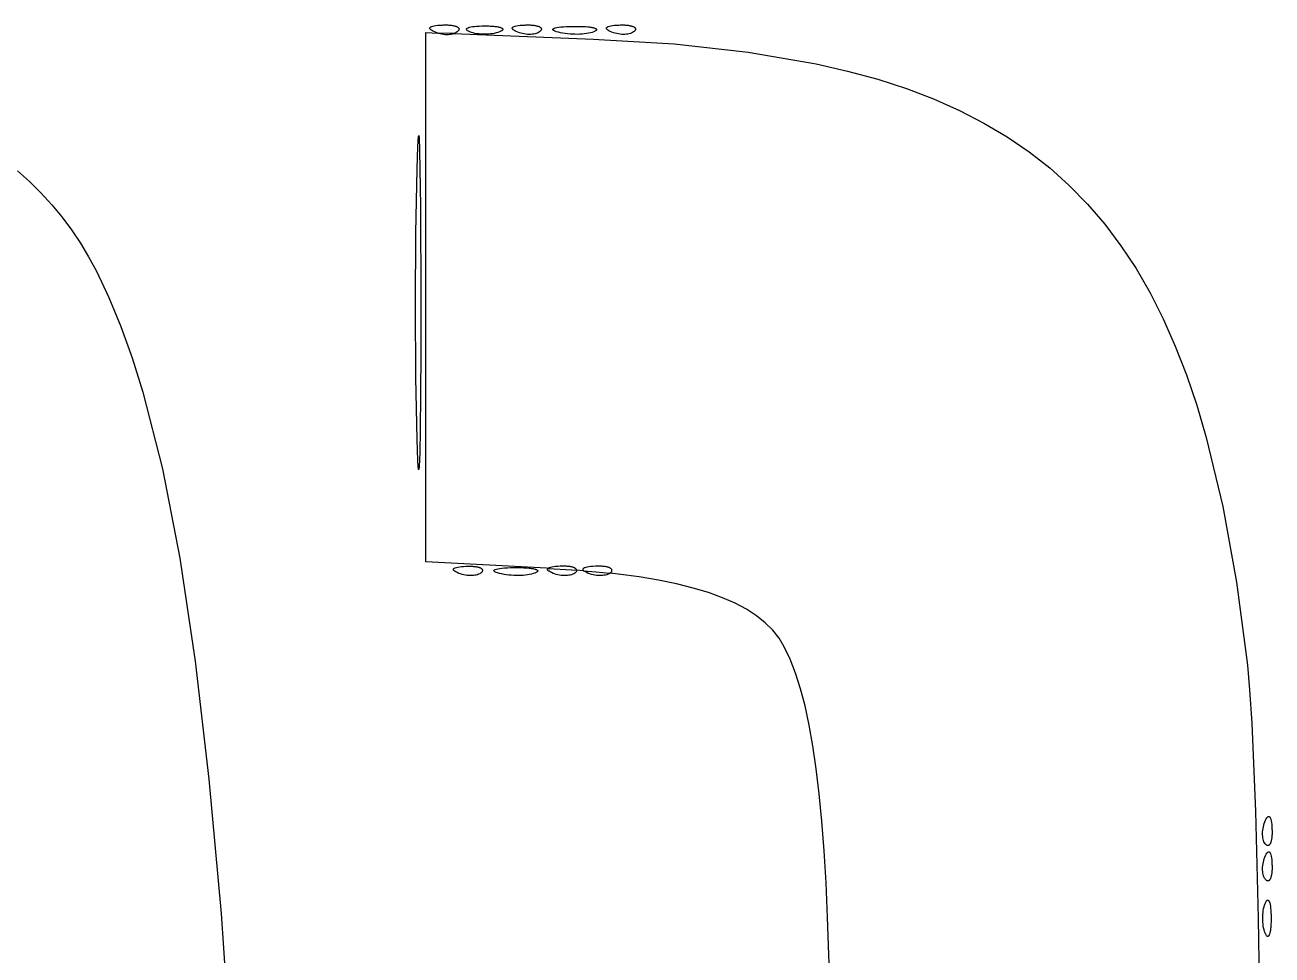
# Model space of a CAD drawing. Extents: x 70.3 to 133.4, y -81.7 to -32.
# Drawn here: x 73.87 to 74.712, y -67.159 to -66.531 of the extents above; entities that cross this region are included whole.
import ezdxf

# ---------------------------------------------------------------- set-up
doc = ezdxf.new("R2010")
doc.units = 0
doc.layers.add('BLACK', color=7, linetype='CONTINUOUS')

msp = doc.modelspace()

# ---------------------------------------------------------------- linework, layer by layer
at = {"layer": 'BLACK', "linetype": 'CONTINUOUS'}
for p, q in [((74.14359, -66.533401), (74.143632, -66.533229)), ((74.143594, -66.533578), (74.14359, -66.533401)), ((74.143644, -66.533762), (74.143594, -66.533578)), ((74.143632, -66.533229), (74.143719, -66.533063)), ((74.143741, -66.53395), (74.143644, -66.533762)), ((74.143719, -66.533063), (74.143853, -66.532903)), ((74.143885, -66.534145), (74.143741, -66.53395)), ((74.143853, -66.532903), (74.144032, -66.53275)), ((74.144075, -66.534344), (74.143885, -66.534145)), ((74.144032, -66.53275), (74.144257, -66.532603)), ((74.144312, -66.534549), (74.144075, -66.534344)), ((74.144257, -66.532603), (74.144527, -66.532463)), ((74.144596, -66.534758), (74.144312, -66.534549)), ((74.144527, -66.532463), (74.144842, -66.53233)), ((74.144842, -66.53233), (74.145608, -66.532084)), ((74.145608, -66.532084), (74.146552, -66.531867)), ((74.146552, -66.531867), (74.147674, -66.53168)), ((74.147674, -66.53168), (74.148972, -66.531524)), ((74.148972, -66.531524), (74.150446, -66.531402)), ((74.150446, -66.531402), (74.152093, -66.531313)), ((74.152093, -66.531313), (74.152866, -66.531288)), ((74.152866, -66.531288), (74.153618, -66.531274)), ((74.153618, -66.531274), (74.154346, -66.531274)), ((74.154346, -66.531274), (74.155051, -66.531285)), ((74.155051, -66.531285), (74.155732, -66.531309)), ((74.155732, -66.531309), (74.156387, -66.531344)), ((74.156387, -66.531344), (74.157017, -66.531391)), ((74.157017, -66.531391), (74.157621, -66.531449)), ((74.157621, -66.531449), (74.158198, -66.531517)), ((74.158198, -66.531517), (74.158748, -66.531596)), ((74.158748, -66.531596), (74.159269, -66.531686)), ((74.159269, -66.531686), (74.159762, -66.531786)), ((74.159762, -66.531786), (74.160224, -66.531895)), ((74.160224, -66.531895), (74.160657, -66.532014)), ((74.160657, -66.532014), (74.161058, -66.532142)), ((74.161058, -66.532142), (74.161429, -66.53228)), ((74.161429, -66.53228), (74.161766, -66.532426)), ((74.161766, -66.532426), (74.162071, -66.53258)), ((74.162071, -66.53258), (74.162343, -66.532743)), ((74.162343, -66.532743), (74.16258, -66.532913)), ((74.16258, -66.532913), (74.162782, -66.533092)), ((74.162782, -66.533092), (74.162948, -66.533277)), ((74.162948, -66.533277), (74.163079, -66.53347)), ((74.163163, -66.534532), (74.163062, -66.534762)), ((74.163079, -66.53347), (74.163172, -66.53367)), ((74.163224, -66.534307), (74.163163, -66.534532)), ((74.163172, -66.53367), (74.163205, -66.533772)), ((74.163205, -66.533772), (74.163228, -66.533876)), ((74.16324, -66.534197), (74.163224, -66.534307)), ((74.163228, -66.533876), (74.163242, -66.533982)), ((74.163246, -66.534089), (74.16324, -66.534197)), ((74.163242, -66.533982), (74.163246, -66.534089)), ((74.168287, -66.534212), (74.168299, -66.534039)), ((74.168327, -66.534389), (74.168287, -66.534212)), ((74.168299, -66.534039), (74.168362, -66.533871)), ((74.168421, -66.53457), (74.168327, -66.534389)), ((74.168362, -66.533871), (74.168477, -66.533709)), ((74.168568, -66.534756), (74.168421, -66.53457)), ((74.168477, -66.533709), (74.168643, -66.533552)), ((74.168643, -66.533552), (74.168858, -66.5334)), ((74.168858, -66.5334), (74.169436, -66.533116)), ((74.169436, -66.533116), (74.170205, -66.532857)), ((74.170205, -66.532857), (74.171161, -66.532626)), ((74.171161, -66.532626), (74.172299, -66.532425)), ((74.172299, -66.532425), (74.173614, -66.532256)), ((74.173614, -66.532256), (74.1751, -66.53212)), ((74.1751, -66.53212), (74.176752, -66.532021)), ((74.176752, -66.532021), (74.178566, -66.53196)), ((74.178566, -66.53196), (74.180536, -66.53194)), ((74.180536, -66.53194), (74.182506, -66.53196)), ((74.182506, -66.53196), (74.183432, -66.531986)), ((74.183432, -66.531986), (74.184319, -66.532021)), ((74.184319, -66.532021), (74.185166, -66.532066)), ((74.185166, -66.532066), (74.185972, -66.53212)), ((74.185972, -66.53212), (74.186736, -66.532184)), ((74.186736, -66.532184), (74.187458, -66.532256)), ((74.187458, -66.532256), (74.188137, -66.532336)), ((74.188137, -66.532336), (74.188772, -66.532425)), ((74.188772, -66.532425), (74.189363, -66.532521)), ((74.189363, -66.532521), (74.18991, -66.532626)), ((74.18991, -66.532626), (74.190411, -66.532738)), ((74.190411, -66.532738), (74.190866, -66.532857)), ((74.190866, -66.532857), (74.191275, -66.532983)), ((74.191275, -66.532983), (74.191636, -66.533116)), ((74.191636, -66.533116), (74.191949, -66.533255)), ((74.191949, -66.533255), (74.192213, -66.5334)), ((74.192213, -66.5334), (74.192429, -66.533552)), ((74.192429, -66.533552), (74.192594, -66.533709)), ((74.192651, -66.53457), (74.192503, -66.534756)), ((74.192594, -66.533709), (74.192658, -66.533789)), ((74.192704, -66.534479), (74.192651, -66.53457)), ((74.192658, -66.533789), (74.192709, -66.533871)), ((74.192744, -66.534389), (74.192704, -66.534479)), ((74.192709, -66.533871), (74.192747, -66.533955)), ((74.192771, -66.5343), (74.192744, -66.534389)), ((74.192747, -66.533955), (74.192773, -66.534039)), ((74.192785, -66.534212), (74.192771, -66.5343)), ((74.192773, -66.534039), (74.192785, -66.534125)), ((74.192785, -66.534125), (74.192785, -66.534212)), ((74.199152, -66.533401), (74.199194, -66.533229)), ((74.199156, -66.533578), (74.199152, -66.533401)), ((74.199207, -66.533762), (74.199156, -66.533578)), ((74.199194, -66.533229), (74.199282, -66.533063)), ((74.199304, -66.53395), (74.199207, -66.533762)), ((74.199282, -66.533063), (74.199416, -66.532903)), ((74.199447, -66.534145), (74.199304, -66.53395)), ((74.199416, -66.532903), (74.199595, -66.53275)), ((74.199638, -66.534344), (74.199447, -66.534145)), ((74.199595, -66.53275), (74.19982, -66.532603)), ((74.199875, -66.534549), (74.199638, -66.534344)), ((74.19982, -66.532603), (74.20009, -66.532463)), ((74.200159, -66.534758), (74.199875, -66.534549)), ((74.20009, -66.532463), (74.200405, -66.53233)), ((74.200405, -66.53233), (74.20117, -66.532084)), ((74.20117, -66.532084), (74.202115, -66.531867)), ((74.202115, -66.531867), (74.203237, -66.53168)), ((74.203237, -66.53168), (74.204535, -66.531524)), ((74.204535, -66.531524), (74.206008, -66.531402)), ((74.206008, -66.531402), (74.207655, -66.531313)), ((74.207655, -66.531313), (74.208429, -66.531288)), ((74.208429, -66.531288), (74.20918, -66.531274)), ((74.20918, -66.531274), (74.209909, -66.531274)), ((74.209909, -66.531274), (74.210614, -66.531285)), ((74.210614, -66.531285), (74.211294, -66.531309)), ((74.211294, -66.531309), (74.21195, -66.531344)), ((74.21195, -66.531344), (74.21258, -66.531391)), ((74.21258, -66.531391), (74.213184, -66.531449)), ((74.213184, -66.531449), (74.213761, -66.531517)), ((74.213761, -66.531517), (74.214311, -66.531596)), ((74.214311, -66.531596), (74.214832, -66.531686)), ((74.214832, -66.531686), (74.215324, -66.531786)), ((74.215324, -66.531786), (74.215787, -66.531895)), ((74.215787, -66.531895), (74.21622, -66.532014)), ((74.21622, -66.532014), (74.216621, -66.532142)), ((74.216621, -66.532142), (74.216991, -66.53228)), ((74.216991, -66.53228), (74.217329, -66.532426)), ((74.217329, -66.532426), (74.217634, -66.53258)), ((74.217634, -66.53258), (74.217905, -66.532743)), ((74.217905, -66.532743), (74.218142, -66.532913)), ((74.218142, -66.532913), (74.218345, -66.533092)), ((74.218345, -66.533092), (74.218511, -66.533277)), ((74.218511, -66.533277), (74.218641, -66.53347)), ((74.218726, -66.534532), (74.218625, -66.534762)), ((74.218641, -66.53347), (74.218735, -66.53367)), ((74.218787, -66.534307), (74.218726, -66.534532)), ((74.218735, -66.53367), (74.218768, -66.533772)), ((74.218768, -66.533772), (74.218791, -66.533876)), ((74.218803, -66.534197), (74.218787, -66.534307)), ((74.218791, -66.533876), (74.218804, -66.533982)), ((74.218808, -66.534089), (74.218803, -66.534197)), ((74.218804, -66.533982), (74.218808, -66.534089)), ((74.226489, -66.534251), (74.22654, -66.534094)), ((74.226502, -66.534411), (74.226489, -66.534251)), ((74.22658, -66.534575), (74.226502, -66.534411)), ((74.22654, -66.534094), (74.226655, -66.533943)), ((74.226723, -66.534743), (74.22658, -66.534575)), ((74.226655, -66.533943), (74.226833, -66.533795)), ((74.226833, -66.533795), (74.227374, -66.533516)), ((74.227374, -66.533516), (74.228159, -66.533259)), ((74.228159, -66.533259), (74.229184, -66.533025)), ((74.229184, -66.533025), (74.230442, -66.532817)), ((74.230442, -66.532817), (74.231929, -66.532637)), ((74.231929, -66.532637), (74.23364, -66.532486)), ((74.23364, -66.532486), (74.23557, -66.532367)), ((74.23557, -66.532367), (74.237714, -66.532283)), ((74.237714, -66.532283), (74.240067, -66.532234)), ((74.240067, -66.532233), (74.242442, -66.532224)), ((74.240067, -66.532234), (74.240067, -66.532233)), ((74.242442, -66.532224), (74.244651, -66.532255)), ((74.244651, -66.532255), (74.246687, -66.532324)), ((74.246687, -66.532324), (74.248542, -66.532431)), ((74.248542, -66.532431), (74.25021, -66.532572)), ((74.25021, -66.532572), (74.250971, -66.532655)), ((74.250971, -66.532655), (74.251682, -66.532747)), ((74.251682, -66.532747), (74.252343, -66.532846)), ((74.252343, -66.532846), (74.252953, -66.532952)), ((74.252953, -66.532952), (74.25351, -66.533066)), ((74.25351, -66.533066), (74.254014, -66.533187)), ((74.254014, -66.533187), (74.254464, -66.533315)), ((74.254464, -66.533315), (74.254859, -66.533449)), ((74.254859, -66.533449), (74.255198, -66.53359)), ((74.255198, -66.53359), (74.255481, -66.533736)), ((74.255481, -66.533736), (74.255705, -66.533889)), ((74.255705, -66.533889), (74.255871, -66.534048)), ((74.255871, -66.534048), (74.255932, -66.534129)), ((74.255977, -66.534643), (74.255931, -66.534733)), ((74.255932, -66.534129), (74.255977, -66.534212)), ((74.255977, -66.534212), (74.256008, -66.534295)), ((74.256008, -66.534555), (74.255977, -66.534643)), ((74.256008, -66.534295), (74.256023, -66.534381)), ((74.256024, -66.534467), (74.256008, -66.534555)), ((74.256023, -66.534381), (74.256024, -66.534467)), ((74.262652, -66.533401), (74.262694, -66.533229)), ((74.262657, -66.533578), (74.262652, -66.533401)), ((74.262707, -66.533762), (74.262657, -66.533578)), ((74.262694, -66.533229), (74.262782, -66.533063)), ((74.262804, -66.53395), (74.262707, -66.533762)), ((74.262782, -66.533063), (74.262916, -66.532903)), ((74.262948, -66.534145), (74.262804, -66.53395)), ((74.262916, -66.532903), (74.263095, -66.53275)), ((74.263138, -66.534344), (74.262948, -66.534145)), ((74.263095, -66.53275), (74.26332, -66.532603)), ((74.263375, -66.534549), (74.263138, -66.534344)), ((74.26332, -66.532603), (74.26359, -66.532463)), ((74.263659, -66.534758), (74.263375, -66.534549)), ((74.26359, -66.532463), (74.263905, -66.53233)), ((74.263905, -66.53233), (74.264671, -66.532084)), ((74.264671, -66.532084), (74.265615, -66.531867)), ((74.265615, -66.531867), (74.266737, -66.53168)), ((74.266737, -66.53168), (74.268035, -66.531524)), ((74.268035, -66.531524), (74.269508, -66.531402)), ((74.269508, -66.531402), (74.271156, -66.531313)), ((74.271156, -66.531313), (74.271929, -66.531288)), ((74.271929, -66.531288), (74.272681, -66.531274)), ((74.272681, -66.531274), (74.273409, -66.531274)), ((74.273409, -66.531274), (74.274114, -66.531285)), ((74.274114, -66.531285), (74.274795, -66.531309)), ((74.274795, -66.531309), (74.27545, -66.531344)), ((74.27545, -66.531344), (74.27608, -66.531391)), ((74.27608, -66.531391), (74.276684, -66.531449)), ((74.276684, -66.531449), (74.277261, -66.531517)), ((74.277261, -66.531517), (74.277811, -66.531596)), ((74.277811, -66.531596), (74.278332, -66.531686)), ((74.278332, -66.531686), (74.278824, -66.531786)), ((74.278824, -66.531786), (74.279287, -66.531895)), ((74.279287, -66.531895), (74.27972, -66.532014)), ((74.27972, -66.532014), (74.280121, -66.532142)), ((74.280121, -66.532142), (74.280491, -66.53228)), ((74.280491, -66.53228), (74.280829, -66.532426)), ((74.280829, -66.532426), (74.281134, -66.53258)), ((74.281134, -66.53258), (74.281405, -66.532743)), ((74.281405, -66.532743), (74.281642, -66.532913)), ((74.281642, -66.532913), (74.281845, -66.533092)), ((74.281845, -66.533092), (74.282011, -66.533277)), ((74.282011, -66.533277), (74.282142, -66.53347)), ((74.282226, -66.534532), (74.282125, -66.534762)), ((74.282142, -66.53347), (74.282235, -66.53367)), ((74.282287, -66.534307), (74.282226, -66.534532)), ((74.282235, -66.53367), (74.282268, -66.533772)), ((74.282268, -66.533772), (74.282291, -66.533876)), ((74.282303, -66.534197), (74.282287, -66.534307)), ((74.282291, -66.533876), (74.282304, -66.533982)), ((74.282308, -66.534089), (74.282303, -66.534197)), ((74.282304, -66.533982), (74.282308, -66.534089)), ((74.140848, -66.893531), (74.140848, -66.536435)), ((74.140848, -66.536435), (74.149197, -66.536759)), ((74.145306, -66.535191), (74.144596, -66.534758)), ((74.146206, -66.535642), (74.145306, -66.535191)), ((74.147297, -66.536109), (74.146206, -66.535642)), ((74.148383, -66.536509), (74.147297, -66.536109)), ((74.149197, -66.536759), (74.148383, -66.536509)), ((74.149197, -66.536759), (74.149488, -66.536849)), ((74.15934, -66.537153), (74.149197, -66.536759)), ((74.149488, -66.536849), (74.150603, -66.537129)), ((74.150603, -66.537129), (74.151721, -66.537349)), ((74.151721, -66.537349), (74.152834, -66.537511)), ((74.152834, -66.537511), (74.153933, -66.537614)), ((74.153933, -66.537614), (74.155013, -66.537658)), ((74.155013, -66.537658), (74.156064, -66.537645)), ((74.156064, -66.537645), (74.157078, -66.537573)), ((74.157078, -66.537573), (74.158049, -66.537444)), ((74.158049, -66.537444), (74.158968, -66.537258)), ((74.158968, -66.537258), (74.15934, -66.537153)), ((74.159827, -66.537015), (74.15934, -66.537153)), ((74.15934, -66.537153), (74.253957, -66.540827)), ((74.160618, -66.536716), (74.159827, -66.537015)), ((74.161335, -66.536361), (74.160618, -66.536716)), ((74.161968, -66.535949), (74.161335, -66.536361)), ((74.162251, -66.535723), (74.161968, -66.535949)), ((74.162511, -66.535482), (74.162251, -66.535723)), ((74.162737, -66.535237), (74.162511, -66.535482)), ((74.16292, -66.534997), (74.162737, -66.535237)), ((74.163062, -66.534762), (74.16292, -66.534997)), ((74.168769, -66.534946), (74.168568, -66.534756)), ((74.169026, -66.535139), (74.168769, -66.534946)), ((74.169706, -66.535535), (74.169026, -66.535139)), ((74.170614, -66.535943), (74.169706, -66.535535)), ((74.171676, -66.53633), (74.170614, -66.535943)), ((74.172809, -66.536666), (74.171676, -66.53633)), ((74.174004, -66.53695), (74.172809, -66.536666)), ((74.175249, -66.537182), (74.174004, -66.53695)), ((74.176535, -66.537362), (74.175249, -66.537182)), ((74.177852, -66.537491), (74.176535, -66.537362)), ((74.179189, -66.537569), (74.177852, -66.537491)), ((74.180536, -66.537595), (74.179189, -66.537569)), ((74.181883, -66.537569), (74.180536, -66.537595)), ((74.18322, -66.537491), (74.181883, -66.537569)), ((74.184536, -66.537362), (74.18322, -66.537491)), ((74.185822, -66.537182), (74.184536, -66.537362)), ((74.187067, -66.53695), (74.185822, -66.537182)), ((74.188262, -66.536666), (74.187067, -66.53695)), ((74.189395, -66.53633), (74.188262, -66.536666)), ((74.190457, -66.535943), (74.189395, -66.53633)), ((74.19094, -66.535738), (74.190457, -66.535943)), ((74.191365, -66.535535), (74.19094, -66.535738)), ((74.191733, -66.535336), (74.191365, -66.535535)), ((74.192046, -66.535139), (74.191733, -66.535336)), ((74.192302, -66.534946), (74.192046, -66.535139)), ((74.192503, -66.534756), (74.192302, -66.534946)), ((74.200869, -66.535191), (74.200159, -66.534758)), ((74.201769, -66.535642), (74.200869, -66.535191)), ((74.20286, -66.536109), (74.201769, -66.535642)), ((74.203946, -66.536509), (74.20286, -66.536109)), ((74.20505, -66.536849), (74.203946, -66.536509)), ((74.206166, -66.537129), (74.20505, -66.536849)), ((74.207283, -66.537349), (74.206166, -66.537129)), ((74.208396, -66.537511), (74.207283, -66.537349)), ((74.209496, -66.537614), (74.208396, -66.537511)), ((74.210575, -66.537658), (74.209496, -66.537614)), ((74.211626, -66.537645), (74.210575, -66.537658)), ((74.212641, -66.537573), (74.211626, -66.537645)), ((74.213611, -66.537444), (74.212641, -66.537573)), ((74.21453, -66.537258), (74.213611, -66.537444)), ((74.215389, -66.537015), (74.21453, -66.537258)), ((74.216181, -66.536716), (74.215389, -66.537015)), ((74.216897, -66.536361), (74.216181, -66.536716)), ((74.217531, -66.535949), (74.216897, -66.536361)), ((74.217814, -66.535723), (74.217531, -66.535949)), ((74.218073, -66.535482), (74.217814, -66.535723)), ((74.218299, -66.535237), (74.218073, -66.535482)), ((74.218483, -66.534997), (74.218299, -66.535237)), ((74.218625, -66.534762), (74.218483, -66.534997)), ((74.226932, -66.534914), (74.226723, -66.534743)), ((74.227208, -66.535089), (74.226932, -66.534914)), ((74.227961, -66.535446), (74.227208, -66.535089)), ((74.228989, -66.535813), (74.227961, -66.535446)), ((74.230296, -66.536187), (74.228989, -66.535813)), ((74.231777, -66.536539), (74.230296, -66.536187)), ((74.233316, -66.536841), (74.231777, -66.536539)), ((74.234901, -66.537093), (74.233316, -66.536841)), ((74.236519, -66.537296), (74.234901, -66.537093)), ((74.238159, -66.537448), (74.236519, -66.537296)), ((74.239807, -66.537551), (74.238159, -66.537448)), ((74.241453, -66.537605), (74.239807, -66.537551)), ((74.243083, -66.53761), (74.241453, -66.537605)), ((74.244686, -66.537565), (74.243083, -66.53761)), ((74.246249, -66.537472), (74.244686, -66.537565)), ((74.24776, -66.53733), (74.246249, -66.537472)), ((74.249207, -66.537139), (74.24776, -66.53733)), ((74.250577, -66.5369), (74.249207, -66.537139)), ((74.251859, -66.536612), (74.250577, -66.5369)), ((74.25304, -66.536276), (74.251859, -66.536612)), ((74.254109, -66.535892), (74.25304, -66.536276)), ((74.253957, -66.540827), (74.257534, -66.54104)), ((74.254578, -66.53569), (74.254109, -66.535892)), ((74.25498, -66.535491), (74.254578, -66.53569)), ((74.255316, -66.535296), (74.25498, -66.535491)), ((74.255585, -66.535104), (74.255316, -66.535296)), ((74.25579, -66.534917), (74.255585, -66.535104)), ((74.255931, -66.534733), (74.25579, -66.534917)), ((74.257534, -66.54104), (74.308437, -66.544083)), ((74.264369, -66.535191), (74.263659, -66.534758)), ((74.265269, -66.535642), (74.264369, -66.535191)), ((74.26636, -66.536109), (74.265269, -66.535642)), ((74.267446, -66.536509), (74.26636, -66.536109)), ((74.268551, -66.536849), (74.267446, -66.536509)), ((74.269666, -66.537129), (74.268551, -66.536849)), ((74.270784, -66.537349), (74.269666, -66.537129)), ((74.271896, -66.537511), (74.270784, -66.537349)), ((74.272996, -66.537614), (74.271896, -66.537511)), ((74.274076, -66.537658), (74.272996, -66.537614)), ((74.275126, -66.537645), (74.274076, -66.537658)), ((74.276141, -66.537573), (74.275126, -66.537645)), ((74.277112, -66.537444), (74.276141, -66.537573)), ((74.27803, -66.537258), (74.277112, -66.537444)), ((74.278889, -66.537015), (74.27803, -66.537258)), ((74.279681, -66.536716), (74.278889, -66.537015)), ((74.280398, -66.536361), (74.279681, -66.536716)), ((74.281031, -66.535949), (74.280398, -66.536361)), ((74.281314, -66.535723), (74.281031, -66.535949)), ((74.281573, -66.535482), (74.281314, -66.535723)), ((74.281799, -66.535237), (74.281573, -66.535482)), ((74.281983, -66.534997), (74.281799, -66.535237)), ((74.282125, -66.534762), (74.281983, -66.534997)), ((74.308437, -66.544083), (74.35843, -66.549564)), ((74.35843, -66.549564), (74.404129, -66.557455)), ((74.404129, -66.557455), (74.425429, -66.562362)), ((74.425429, -66.562362), (74.445728, -66.56794)), ((74.445728, -66.56794), (74.465049, -66.574214)), ((74.465049, -66.574214), (74.483418, -66.581204)), ((74.483418, -66.581204), (74.500857, -66.588936)), ((74.500857, -66.588936), (74.517392, -66.597432)), ((74.517392, -66.597432), (74.533046, -66.606714)), ((74.135421, -66.613269), (74.135893, -66.606386)), ((74.135893, -66.606386), (74.136114, -66.605912)), ((74.136114, -66.605912), (74.136322, -66.607355)), ((74.136322, -66.607355), (74.136696, -66.615811)), ((74.533046, -66.606714), (74.547844, -66.616807)), ((74.134915, -66.628368), (74.135421, -66.613269)), ((74.136696, -66.615811), (74.13724, -66.653726)), ((74.547844, -66.616807), (74.561809, -66.627733)), ((73.865366, -66.629591), (73.873506, -66.636913)), ((74.134139, -66.671766), (74.134917, -66.628368)), ((74.134917, -66.628368), (74.134915, -66.628368)), ((74.561809, -66.627733), (74.574966, -66.639514)), ((73.873506, -66.636913), (73.88121, -66.644558)), ((74.574966, -66.639514), (74.587338, -66.652175)), ((73.88121, -66.644558), (73.888484, -66.652528)), ((74.587338, -66.652175), (74.59895, -66.665739)), ((73.888484, -66.652528), (73.895332, -66.660824)), ((73.895332, -66.660824), (73.90176, -66.669449)), ((74.13724, -66.653726), (74.137443, -66.717218)), ((74.59895, -66.665739), (74.609826, -66.680227)), ((73.90176, -66.669449), (73.907772, -66.678405)), ((74.133881, -66.720653), (74.134139, -66.671766)), ((73.907772, -66.678405), (73.913373, -66.687694)), ((74.609826, -66.680227), (74.619989, -66.695664)), ((73.913373, -66.687694), (73.918569, -66.697317)), ((73.918569, -66.697317), (73.927087, -66.715233)), ((74.619989, -66.695664), (74.629465, -66.712073)), ((73.927087, -66.715233), (73.935147, -66.73474)), ((74.137443, -66.717218), (74.137393, -66.752077)), ((74.629465, -66.712073), (74.638277, -66.729476)), ((74.134143, -66.769038), (74.133881, -66.720653)), ((73.935147, -66.73474), (73.942769, -66.75594)), ((74.638277, -66.729476), (74.646449, -66.747897)), ((74.137393, -66.752077), (74.137247, -66.781092)), ((74.646449, -66.747897), (74.654005, -66.767358)), ((73.942769, -66.75594), (73.949968, -66.77894)), ((74.134925, -66.810931), (74.134143, -66.769038)), ((74.654005, -66.767358), (74.66097, -66.787883)), ((73.949968, -66.77894), (73.963175, -66.830752)), ((74.137247, -66.781092), (74.137015, -66.803879)), ((74.66097, -66.787883), (74.667367, -66.809495)), ((74.137015, -66.803879), (74.136707, -66.820053)), ((74.135433, -66.825052), (74.134925, -66.810931)), ((74.667367, -66.809495), (74.678555, -66.856071)), ((74.136707, -66.820053), (74.136334, -66.829229)), ((74.135674, -66.829033), (74.135433, -66.825052)), ((74.135906, -66.831024), (74.135674, -66.829033)), ((73.963175, -66.830752), (73.974908, -66.891008)), ((74.136017, -66.831288), (74.135906, -66.831024)), ((74.136126, -66.831073), (74.136017, -66.831288)), ((74.136334, -66.829229), (74.136126, -66.831073)), ((74.678555, -66.856071), (74.687761, -66.907271)), ((73.974908, -66.891008), (73.98531, -66.960544)), ((74.222207, -66.897789), (74.140848, -66.893531)), ((74.166321, -66.896527), (74.167968, -66.896438)), ((74.167968, -66.896439), (74.168741, -66.896413)), ((74.167968, -66.896438), (74.167968, -66.896439)), ((74.168741, -66.896413), (74.169493, -66.8964)), ((74.169493, -66.8964), (74.170221, -66.896399)), ((74.170221, -66.896399), (74.170926, -66.896411)), ((74.170926, -66.896411), (74.171607, -66.896434)), ((74.171607, -66.896434), (74.172262, -66.896469)), ((74.231468, -66.896438), (74.229821, -66.896526)), ((74.232241, -66.896412), (74.231468, -66.896438)), ((74.232993, -66.896399), (74.232241, -66.896412)), ((74.233721, -66.896398), (74.232993, -66.896399)), ((74.234426, -66.89641), (74.233721, -66.896398)), ((74.235107, -66.896433), (74.234426, -66.89641)), ((74.235762, -66.896469), (74.235107, -66.896433)), ((74.25528, -66.896438), (74.253633, -66.896527)), ((74.256054, -66.896413), (74.25528, -66.896439)), ((74.25528, -66.896439), (74.25528, -66.896438)), ((74.256805, -66.8964), (74.256054, -66.896413)), ((74.257534, -66.896399), (74.256805, -66.8964)), ((74.258239, -66.896411), (74.257534, -66.896399)), ((74.258919, -66.896434), (74.258239, -66.896411)), ((74.259575, -66.896469), (74.258919, -66.896434)), ((74.159465, -66.898525), (74.159507, -66.898354)), ((74.159469, -66.898703), (74.159465, -66.898525)), ((74.159519, -66.898886), (74.159469, -66.898703)), ((74.159507, -66.898354), (74.159594, -66.898188)), ((74.159616, -66.899075), (74.159519, -66.898886)), ((74.159594, -66.898188), (74.159728, -66.898028)), ((74.15976, -66.899269), (74.159616, -66.899075)), ((74.159728, -66.898028), (74.159907, -66.897875)), ((74.15995, -66.899469), (74.15976, -66.899269)), ((74.159907, -66.897875), (74.160132, -66.897728)), ((74.160187, -66.899673), (74.15995, -66.899469)), ((74.160132, -66.897728), (74.160402, -66.897588)), ((74.160471, -66.899883), (74.160187, -66.899673)), ((74.160402, -66.897588), (74.160717, -66.897455)), ((74.161181, -66.900316), (74.160471, -66.899883)), ((74.160717, -66.897455), (74.161483, -66.897209)), ((74.162081, -66.900766), (74.161181, -66.900316)), ((74.161483, -66.897209), (74.162427, -66.896992)), ((74.163172, -66.901234), (74.162081, -66.900766)), ((74.162427, -66.896992), (74.163549, -66.896805)), ((74.164259, -66.901634), (74.163172, -66.901234)), ((74.163549, -66.896805), (74.164847, -66.89665)), ((74.165363, -66.901973), (74.164259, -66.901634)), ((74.164847, -66.89665), (74.166321, -66.896527)), ((74.166478, -66.902253), (74.165363, -66.901973)), ((74.167596, -66.902474), (74.166478, -66.902253)), ((74.168709, -66.902636), (74.167596, -66.902474)), ((74.169808, -66.902739), (74.168709, -66.902636)), ((74.170888, -66.902783), (74.169808, -66.902739)), ((74.171939, -66.90277), (74.170888, -66.902783)), ((74.172953, -66.902698), (74.171939, -66.90277)), ((74.172262, -66.896469), (74.172893, -66.896516)), ((74.172893, -66.896516), (74.173496, -66.896574)), ((74.173924, -66.902569), (74.172953, -66.902698)), ((74.173496, -66.896574), (74.174074, -66.896642)), ((74.174843, -66.902383), (74.173924, -66.902569)), ((74.174074, -66.896642), (74.174623, -66.896721)), ((74.174623, -66.896721), (74.175144, -66.896811)), ((74.175702, -66.902141), (74.174843, -66.902383)), ((74.175144, -66.896811), (74.175637, -66.896911)), ((74.175637, -66.896911), (74.176099, -66.89702)), ((74.176493, -66.901841), (74.175702, -66.902141)), ((74.176099, -66.89702), (74.176532, -66.897139)), ((74.17721, -66.901486), (74.176493, -66.901841)), ((74.176532, -66.897139), (74.176934, -66.897267)), ((74.176934, -66.897267), (74.177304, -66.897405)), ((74.177843, -66.901074), (74.17721, -66.901486)), ((74.177304, -66.897405), (74.177641, -66.897551)), ((74.177641, -66.897551), (74.177946, -66.897705)), ((74.178126, -66.900848), (74.177843, -66.901074)), ((74.177946, -66.897705), (74.178218, -66.897868)), ((74.178386, -66.900607), (74.178126, -66.900848)), ((74.178218, -66.897868), (74.178455, -66.898038)), ((74.178612, -66.900362), (74.178386, -66.900607)), ((74.178455, -66.898038), (74.178657, -66.898217)), ((74.178795, -66.900122), (74.178612, -66.900362)), ((74.178657, -66.898217), (74.178823, -66.898402)), ((74.178937, -66.899887), (74.178795, -66.900122)), ((74.178823, -66.898402), (74.178954, -66.898595)), ((74.179039, -66.899657), (74.178937, -66.899887)), ((74.178954, -66.898595), (74.179047, -66.898795)), ((74.179099, -66.899432), (74.179039, -66.899657)), ((74.179047, -66.898795), (74.17908, -66.898897)), ((74.17908, -66.898897), (74.179103, -66.899001)), ((74.179115, -66.899322), (74.179099, -66.899432)), ((74.179103, -66.899001), (74.179117, -66.899107)), ((74.179121, -66.899214), (74.179115, -66.899322)), ((74.179117, -66.899107), (74.179121, -66.899214)), ((74.186802, -66.899376), (74.186853, -66.899219)), ((74.186815, -66.899536), (74.186802, -66.899376)), ((74.186892, -66.8997), (74.186815, -66.899536)), ((74.186853, -66.899219), (74.186968, -66.899068)), ((74.187035, -66.899868), (74.186892, -66.8997)), ((74.186968, -66.899068), (74.187145, -66.89892)), ((74.187245, -66.900039), (74.187035, -66.899868)), ((74.187145, -66.89892), (74.187687, -66.898641)), ((74.18752, -66.900214), (74.187245, -66.900039)), ((74.188274, -66.900571), (74.18752, -66.900214)), ((74.187687, -66.898641), (74.188472, -66.898384)), ((74.189302, -66.900938), (74.188274, -66.900571)), ((74.188472, -66.898384), (74.189496, -66.89815)), ((74.190609, -66.901312), (74.189302, -66.900938)), ((74.189496, -66.89815), (74.190754, -66.897942)), ((74.19209, -66.901664), (74.190609, -66.901312)), ((74.190754, -66.897942), (74.192241, -66.897762)), ((74.193629, -66.901966), (74.19209, -66.901664)), ((74.192241, -66.897762), (74.193953, -66.897611)), ((74.195213, -66.902218), (74.193629, -66.901966)), ((74.193953, -66.897611), (74.195883, -66.897492)), ((74.196832, -66.902421), (74.195213, -66.902218)), ((74.195883, -66.897492), (74.198027, -66.897408)), ((74.198471, -66.902573), (74.196832, -66.902421)), ((74.198027, -66.897408), (74.200379, -66.897359)), ((74.20012, -66.902676), (74.198471, -66.902573)), ((74.201765, -66.90273), (74.20012, -66.902676)), ((74.200379, -66.897358), (74.202755, -66.897349)), ((74.200379, -66.897359), (74.200379, -66.897358)), ((74.203396, -66.902735), (74.201765, -66.90273)), ((74.202755, -66.897349), (74.204964, -66.89738)), ((74.204998, -66.90269), (74.203396, -66.902735)), ((74.204964, -66.89738), (74.206999, -66.897449)), ((74.206561, -66.902597), (74.204998, -66.90269)), ((74.208072, -66.902454), (74.206561, -66.902597)), ((74.206999, -66.897449), (74.208855, -66.897556)), ((74.209519, -66.902264), (74.208072, -66.902454)), ((74.208855, -66.897556), (74.210522, -66.897697)), ((74.21089, -66.902024), (74.209519, -66.902264)), ((74.210522, -66.897697), (74.211283, -66.89778)), ((74.212172, -66.901737), (74.21089, -66.902024)), ((74.211283, -66.89778), (74.211995, -66.897871)), ((74.211995, -66.897871), (74.212656, -66.89797)), ((74.213353, -66.901401), (74.212172, -66.901737)), ((74.212656, -66.89797), (74.213266, -66.898077)), ((74.213266, -66.898077), (74.213823, -66.898191)), ((74.214421, -66.901017), (74.213353, -66.901401)), ((74.213823, -66.898191), (74.214327, -66.898312)), ((74.214327, -66.898312), (74.214777, -66.898439)), ((74.214891, -66.900815), (74.214421, -66.901017)), ((74.214777, -66.898439), (74.215172, -66.898574)), ((74.215293, -66.900616), (74.214891, -66.900815)), ((74.215172, -66.898574), (74.215511, -66.898714)), ((74.215628, -66.900421), (74.215293, -66.900616)), ((74.215511, -66.898714), (74.215793, -66.898861)), ((74.215898, -66.900229), (74.215628, -66.900421)), ((74.215793, -66.898861), (74.216018, -66.899014)), ((74.216103, -66.900042), (74.215898, -66.900229)), ((74.216018, -66.899014), (74.216184, -66.899173)), ((74.216243, -66.899858), (74.216103, -66.900042)), ((74.216184, -66.899173), (74.216244, -66.899254)), ((74.21629, -66.899768), (74.216243, -66.899858)), ((74.216244, -66.899254), (74.21629, -66.899336)), ((74.21629, -66.899336), (74.216321, -66.89942)), ((74.216321, -66.89968), (74.21629, -66.899768)), ((74.216321, -66.89942), (74.216336, -66.899505)), ((74.216336, -66.899592), (74.216321, -66.89968)), ((74.216336, -66.899505), (74.216336, -66.899592)), ((74.223423, -66.897864), (74.222207, -66.897789)), ((74.222965, -66.898525), (74.223006, -66.898353)), ((74.222969, -66.898703), (74.222965, -66.898525)), ((74.223019, -66.898886), (74.222969, -66.898703)), ((74.223006, -66.898353), (74.223094, -66.898187)), ((74.223116, -66.899075), (74.223019, -66.898886)), ((74.223094, -66.898187), (74.223228, -66.898028)), ((74.22326, -66.899269), (74.223116, -66.899075)), ((74.223228, -66.898028), (74.223407, -66.897875)), ((74.22345, -66.899468), (74.22326, -66.899269)), ((74.223407, -66.897875), (74.223423, -66.897864)), ((74.223632, -66.897728), (74.223423, -66.897864)), ((74.223423, -66.897864), (74.239358, -66.898849)), ((74.223687, -66.899673), (74.22345, -66.899468)), ((74.223902, -66.897588), (74.223632, -66.897728)), ((74.223971, -66.899882), (74.223687, -66.899673)), ((74.224217, -66.897454), (74.223902, -66.897588)), ((74.224681, -66.900315), (74.223971, -66.899882)), ((74.224983, -66.897208), (74.224217, -66.897454)), ((74.225581, -66.900766), (74.224681, -66.900315)), ((74.225927, -66.896991), (74.224983, -66.897208)), ((74.226672, -66.901233), (74.225581, -66.900766)), ((74.227049, -66.896804), (74.225927, -66.896991)), ((74.227758, -66.901633), (74.226672, -66.901233)), ((74.228347, -66.896649), (74.227049, -66.896804)), ((74.228863, -66.901973), (74.227758, -66.901633)), ((74.229821, -66.896526), (74.228347, -66.896649)), ((74.229978, -66.902253), (74.228863, -66.901973)), ((74.231096, -66.902474), (74.229978, -66.902253)), ((74.232209, -66.902635), (74.231096, -66.902474)), ((74.233309, -66.902738), (74.232209, -66.902635)), ((74.234388, -66.902783), (74.233309, -66.902738)), ((74.235439, -66.902769), (74.234388, -66.902783)), ((74.236453, -66.902698), (74.235439, -66.902769)), ((74.236393, -66.896515), (74.235762, -66.896469)), ((74.236997, -66.896573), (74.236393, -66.896515)), ((74.237424, -66.902569), (74.236453, -66.902698)), ((74.237574, -66.896642), (74.236997, -66.896573)), ((74.238343, -66.902383), (74.237424, -66.902569)), ((74.238123, -66.896721), (74.237574, -66.896642)), ((74.238644, -66.89681), (74.238123, -66.896721)), ((74.239202, -66.90214), (74.238343, -66.902383)), ((74.239137, -66.89691), (74.238644, -66.89681)), ((74.239599, -66.897019), (74.239137, -66.89691)), ((74.239993, -66.901841), (74.239202, -66.90214)), ((74.239358, -66.898849), (74.242617, -66.899119)), ((74.240032, -66.897138), (74.239599, -66.897019)), ((74.24071, -66.901485), (74.239993, -66.901841)), ((74.240434, -66.897267), (74.240032, -66.897138)), ((74.240804, -66.897404), (74.240434, -66.897267)), ((74.241343, -66.901074), (74.24071, -66.901485)), ((74.241141, -66.89755), (74.240804, -66.897404)), ((74.241446, -66.897704), (74.241141, -66.89755)), ((74.241626, -66.900847), (74.241343, -66.901074)), ((74.241718, -66.897867), (74.241446, -66.897704)), ((74.241886, -66.900607), (74.241626, -66.900847)), ((74.241955, -66.898038), (74.241718, -66.897867)), ((74.242112, -66.900362), (74.241886, -66.900607)), ((74.242157, -66.898216), (74.241955, -66.898038)), ((74.242295, -66.900122), (74.242112, -66.900362)), ((74.242324, -66.898402), (74.242157, -66.898216)), ((74.242437, -66.899886), (74.242295, -66.900122)), ((74.242454, -66.898595), (74.242324, -66.898402)), ((74.242539, -66.899656), (74.242437, -66.899886)), ((74.242547, -66.898794), (74.242454, -66.898595)), ((74.242599, -66.899432), (74.242539, -66.899656)), ((74.24258, -66.898897), (74.242547, -66.898794)), ((74.242603, -66.899001), (74.24258, -66.898897)), ((74.242615, -66.899322), (74.242599, -66.899432)), ((74.242617, -66.899106), (74.242603, -66.899001)), ((74.242621, -66.899213), (74.242615, -66.899322)), ((74.242617, -66.899119), (74.242617, -66.899106)), ((74.247308, -66.899508), (74.242617, -66.899119)), ((74.242617, -66.899119), (74.242621, -66.899213)), ((74.246819, -66.898354), (74.246777, -66.898525)), ((74.246777, -66.898525), (74.246781, -66.898703)), ((74.246781, -66.898703), (74.246832, -66.898886)), ((74.246907, -66.898188), (74.246819, -66.898354)), ((74.246832, -66.898886), (74.246929, -66.899075)), ((74.247041, -66.898028), (74.246907, -66.898188)), ((74.246929, -66.899075), (74.247072, -66.899269)), ((74.24722, -66.897875), (74.247041, -66.898028)), ((74.247072, -66.899269), (74.247263, -66.899469)), ((74.247445, -66.897728), (74.24722, -66.897875)), ((74.247263, -66.899469), (74.247308, -66.899508)), ((74.2475, -66.899673), (74.247308, -66.899508)), ((74.247308, -66.899508), (74.255484, -66.900185)), ((74.247715, -66.897588), (74.247445, -66.897728)), ((74.247784, -66.899883), (74.2475, -66.899673)), ((74.24803, -66.897455), (74.247715, -66.897588)), ((74.248494, -66.900316), (74.247784, -66.899883)), ((74.248795, -66.897209), (74.24803, -66.897455)), ((74.249394, -66.900766), (74.248494, -66.900316)), ((74.24974, -66.896992), (74.248795, -66.897209)), ((74.250485, -66.901234), (74.249394, -66.900766)), ((74.250862, -66.896805), (74.24974, -66.896992)), ((74.251571, -66.901634), (74.250485, -66.901234)), ((74.25216, -66.89665), (74.250862, -66.896805)), ((74.252676, -66.901973), (74.251571, -66.901634)), ((74.253633, -66.896527), (74.25216, -66.89665)), ((74.253791, -66.902253), (74.252676, -66.901973)), ((74.254908, -66.902474), (74.253791, -66.902253)), ((74.256021, -66.902636), (74.254908, -66.902474)), ((74.255484, -66.900185), (74.264965, -66.901198)), ((74.257121, -66.902739), (74.256021, -66.902636)), ((74.2582, -66.902783), (74.257121, -66.902739)), ((74.259251, -66.90277), (74.2582, -66.902783)), ((74.260266, -66.902698), (74.259251, -66.90277)), ((74.260205, -66.896516), (74.259575, -66.896469)), ((74.260809, -66.896574), (74.260205, -66.896516)), ((74.261236, -66.902569), (74.260266, -66.902698)), ((74.261386, -66.896642), (74.260809, -66.896574)), ((74.262155, -66.902383), (74.261236, -66.902569)), ((74.261936, -66.896721), (74.261386, -66.896642)), ((74.262457, -66.896811), (74.261936, -66.896721)), ((74.263014, -66.902141), (74.262155, -66.902383)), ((74.262949, -66.896911), (74.262457, -66.896811)), ((74.263412, -66.89702), (74.262949, -66.896911)), ((74.263806, -66.901841), (74.263014, -66.902141)), ((74.263844, -66.897139), (74.263412, -66.89702)), ((74.264522, -66.901486), (74.263806, -66.901841)), ((74.264246, -66.897267), (74.263844, -66.897139)), ((74.264616, -66.897405), (74.264246, -66.897267)), ((74.264965, -66.901198), (74.264522, -66.901486)), ((74.264954, -66.897551), (74.264616, -66.897405)), ((74.265259, -66.897705), (74.264954, -66.897551)), ((74.264965, -66.901198), (74.265156, -66.901074)), ((74.270602, -66.901801), (74.264965, -66.901198)), ((74.265156, -66.901074), (74.265439, -66.900848)), ((74.26553, -66.897868), (74.265259, -66.897705)), ((74.265439, -66.900848), (74.265698, -66.900607)), ((74.265767, -66.898038), (74.26553, -66.897868)), ((74.265698, -66.900607), (74.265924, -66.900362)), ((74.265969, -66.898217), (74.265767, -66.898038)), ((74.265924, -66.900362), (74.266108, -66.900122)), ((74.266136, -66.898402), (74.265969, -66.898217)), ((74.266108, -66.900122), (74.26625, -66.899887)), ((74.266266, -66.898595), (74.266136, -66.898402)), ((74.26625, -66.899887), (74.266351, -66.899657)), ((74.26636, -66.898795), (74.266266, -66.898595)), ((74.266351, -66.899657), (74.266412, -66.899432)), ((74.266392, -66.898897), (74.26636, -66.898795)), ((74.266416, -66.899001), (74.266392, -66.898897)), ((74.266412, -66.899432), (74.266427, -66.899322)), ((74.266429, -66.899107), (74.266416, -66.899001)), ((74.266427, -66.899322), (74.266433, -66.899214)), ((74.266433, -66.899214), (74.266429, -66.899107)), ((74.284728, -66.903702), (74.270602, -66.901801)), ((74.297876, -66.905895), (74.284728, -66.903702)), ((74.310065, -66.908384), (74.297876, -66.905895)), ((74.321308, -66.911174), (74.310065, -66.908384)), ((74.331622, -66.91427), (74.321308, -66.911174)), ((74.687761, -66.907271), (74.69518, -66.96328)), ((74.341024, -66.917679), (74.331622, -66.91427)), ((74.349528, -66.921405), (74.341024, -66.917679)), ((74.35715, -66.925453), (74.349528, -66.921405)), ((74.363907, -66.929828), (74.35715, -66.925453)), ((74.369815, -66.934536), (74.363907, -66.929828)), ((74.374889, -66.939583), (74.369815, -66.934536)), ((74.379145, -66.944972), (74.374889, -66.939583)), ((74.382599, -66.950711), (74.379145, -66.944972)), ((74.386566, -66.959152), (74.382599, -66.950711)), ((73.98531, -66.960544), (73.994525, -67.040191)), ((74.39023, -66.968587), (74.386566, -66.959152)), ((74.69518, -66.96328), (74.696638, -66.979774)), ((74.393598, -66.979087), (74.39023, -66.968587)), ((74.396679, -66.990724), (74.393598, -66.979087)), ((74.696638, -66.979774), (74.69804, -67.002389)), ((74.399481, -67.003569), (74.396679, -66.990724)), ((74.402009, -67.017693), (74.399481, -67.003569)), ((74.69804, -67.002389), (74.700537, -67.061933)), ((74.404273, -67.033169), (74.402009, -67.017693)), ((74.40628, -67.050067), (74.404273, -67.033169)), ((73.994525, -67.040191), (74.002692, -67.130784)), ((74.408038, -67.06846), (74.40628, -67.050067)), ((74.700537, -67.061933), (74.702404, -67.133817)), ((74.409554, -67.088419), (74.408038, -67.06846)), ((74.705686, -67.073371), (74.705906, -67.072253)), ((74.705906, -67.072253), (74.706186, -67.071138)), ((74.706186, -67.071138), (74.706526, -67.070034)), ((74.706526, -67.070034), (74.706926, -67.068948)), ((74.706925, -67.068948), (74.707393, -67.067857)), ((74.706926, -67.068948), (74.706925, -67.068948)), ((74.707393, -67.067857), (74.707843, -67.066957)), ((74.707843, -67.066957), (74.708276, -67.066247)), ((74.708276, -67.066247), (74.708486, -67.065963)), ((74.708486, -67.065963), (74.70869, -67.065725)), ((74.70869, -67.065725), (74.708889, -67.065535)), ((74.708889, -67.065535), (74.709084, -67.065392)), ((74.709084, -67.065392), (74.709272, -67.065295)), ((74.709272, -67.065295), (74.709456, -67.065244)), ((74.709456, -67.065244), (74.709633, -67.06524)), ((74.709633, -67.06524), (74.709805, -67.065282)), ((74.709805, -67.065282), (74.709971, -67.06537)), ((74.709971, -67.06537), (74.71013, -67.065504)), ((74.71013, -67.065504), (74.710284, -67.065683)), ((74.710284, -67.065683), (74.710431, -67.065908)), ((74.710431, -67.065908), (74.710571, -67.066178)), ((74.710571, -67.066178), (74.710704, -67.066493)), ((74.710704, -67.066493), (74.71095, -67.067258)), ((74.71095, -67.067258), (74.711167, -67.068203)), ((74.711167, -67.068203), (74.711354, -67.069325)), ((74.711354, -67.069325), (74.711509, -67.070623)), ((74.711509, -67.070623), (74.711632, -67.072096)), ((74.711632, -67.072096), (74.711721, -67.073744)), ((74.705377, -67.076663), (74.705421, -67.075584)), ((74.70539, -67.077714), (74.705377, -67.076663)), ((74.705462, -67.078729), (74.70539, -67.077714)), ((74.705421, -67.075584), (74.705524, -67.074484)), ((74.70559, -67.079699), (74.705462, -67.078729)), ((74.705524, -67.074484), (74.705686, -67.073371)), ((74.705776, -67.080618), (74.70559, -67.079699)), ((74.706019, -67.081477), (74.705776, -67.080618)), ((74.706319, -67.082269), (74.706019, -67.081477)), ((74.711249, -67.081412), (74.711139, -67.081875)), ((74.711348, -67.08092), (74.711249, -67.081412)), ((74.711438, -67.080399), (74.711348, -67.08092)), ((74.711517, -67.079849), (74.711438, -67.080399)), ((74.711586, -67.079272), (74.711517, -67.079849)), ((74.711644, -67.078668), (74.711586, -67.079272)), ((74.71169, -67.078038), (74.711644, -67.078668)), ((74.711725, -67.077382), (74.71169, -67.078038)), ((74.711721, -67.073744), (74.711747, -67.074517)), ((74.711749, -67.076702), (74.711725, -67.077382)), ((74.711747, -67.074517), (74.71176, -67.075269)), ((74.711761, -67.075997), (74.711749, -67.076702)), ((74.71176, -67.075269), (74.711761, -67.075997)), ((74.410835, -67.110015), (74.409554, -67.088419)), ((74.706674, -67.082985), (74.706319, -67.082269)), ((74.707085, -67.083619), (74.706674, -67.082985)), ((74.707312, -67.083902), (74.707085, -67.083619)), ((74.707552, -67.084161), (74.707312, -67.083902)), ((74.707797, -67.084387), (74.707552, -67.084161)), ((74.708037, -67.084571), (74.707797, -67.084387)), ((74.708273, -67.084713), (74.708037, -67.084571)), ((74.708503, -67.084814), (74.708273, -67.084713)), ((74.708276, -67.090059), (74.708486, -67.089775)), ((74.708486, -67.089775), (74.70869, -67.089538)), ((74.708727, -67.084875), (74.708503, -67.084814)), ((74.70869, -67.089538), (74.70889, -67.089348)), ((74.708837, -67.084891), (74.708727, -67.084875)), ((74.708946, -67.084897), (74.708837, -67.084891)), ((74.70889, -67.089348), (74.709084, -67.089204)), ((74.709053, -67.084893), (74.708946, -67.084897)), ((74.709158, -67.084879), (74.709053, -67.084893)), ((74.709084, -67.089204), (74.709273, -67.089108)), ((74.709262, -67.084856), (74.709158, -67.084879)), ((74.709365, -67.084823), (74.709262, -67.084856)), ((74.709273, -67.089108), (74.709456, -67.089057)), ((74.709564, -67.08473), (74.709365, -67.084823)), ((74.709456, -67.089057), (74.709634, -67.089053)), ((74.709757, -67.084599), (74.709564, -67.08473)), ((74.709634, -67.089053), (74.709805, -67.089095)), ((74.709943, -67.084433), (74.709757, -67.084599)), ((74.709805, -67.089095), (74.709971, -67.089183)), ((74.710121, -67.08423), (74.709943, -67.084433)), ((74.709971, -67.089183), (74.710131, -67.089316)), ((74.710292, -67.083993), (74.710121, -67.08423)), ((74.710131, -67.089316), (74.710284, -67.089495)), ((74.710284, -67.089495), (74.710431, -67.08972)), ((74.710454, -67.083722), (74.710292, -67.083993)), ((74.710431, -67.08972), (74.710571, -67.08999)), ((74.710609, -67.083417), (74.710454, -67.083722)), ((74.710755, -67.083079), (74.710609, -67.083417)), ((74.710892, -67.082709), (74.710755, -67.083079)), ((74.71102, -67.082308), (74.710892, -67.082709)), ((74.711139, -67.081875), (74.71102, -67.082308)), ((74.705421, -67.099397), (74.705524, -67.098297)), ((74.705524, -67.098297), (74.705686, -67.097184)), ((74.705686, -67.097184), (74.705906, -67.096066)), ((74.705906, -67.096066), (74.706187, -67.094951)), ((74.706187, -67.094951), (74.706526, -67.093847)), ((74.706526, -67.093847), (74.706926, -67.092761)), ((74.706926, -67.092761), (74.707393, -67.091669)), ((74.707393, -67.091669), (74.707844, -67.090769)), ((74.707844, -67.090769), (74.708276, -67.090059)), ((74.710571, -67.08999), (74.710704, -67.090306)), ((74.710704, -67.090306), (74.71095, -67.091071)), ((74.71095, -67.091071), (74.711167, -67.092015)), ((74.711167, -67.092015), (74.711354, -67.093137)), ((74.711354, -67.093137), (74.71151, -67.094435)), ((74.71151, -67.094435), (74.711632, -67.095909)), ((74.711632, -67.095909), (74.711721, -67.097556)), ((74.711721, -67.097556), (74.711747, -67.09833)), ((74.711747, -67.09833), (74.71176, -67.099081)), ((74.705377, -67.100476), (74.705421, -67.099397)), ((74.70539, -67.101527), (74.705377, -67.100476)), ((74.705462, -67.102541), (74.70539, -67.101527)), ((74.705591, -67.103512), (74.705462, -67.102541)), ((74.705777, -67.104431), (74.705591, -67.103512)), ((74.706019, -67.10529), (74.705777, -67.104431)), ((74.706319, -67.106081), (74.706019, -67.10529)), ((74.706674, -67.106798), (74.706319, -67.106081)), ((74.710892, -67.106522), (74.710755, -67.106892)), ((74.711021, -67.10612), (74.710892, -67.106522)), ((74.71114, -67.105688), (74.711021, -67.10612)), ((74.711249, -67.105225), (74.71114, -67.105688)), ((74.711349, -67.104733), (74.711249, -67.105225)), ((74.711438, -67.104211), (74.711349, -67.104733)), ((74.711517, -67.103662), (74.711438, -67.104211)), ((74.711586, -67.103085), (74.711517, -67.103662)), ((74.711644, -67.102481), (74.711586, -67.103085)), ((74.71169, -67.101851), (74.711644, -67.102481)), ((74.711726, -67.101195), (74.71169, -67.101851)), ((74.711749, -67.100514), (74.711726, -67.101195)), ((74.711761, -67.099809), (74.711749, -67.100514)), ((74.71176, -67.099081), (74.711761, -67.099809)), ((74.41189, -67.13332), (74.410835, -67.110015)), ((74.707085, -67.107431), (74.706674, -67.106798)), ((74.707312, -67.107714), (74.707085, -67.107431)), ((74.707552, -67.107974), (74.707312, -67.107714)), ((74.707797, -67.1082), (74.707552, -67.107974)), ((74.708038, -67.108383), (74.707797, -67.1082)), ((74.708273, -67.108526), (74.708038, -67.108383)), ((74.708503, -67.108627), (74.708273, -67.108526)), ((74.708727, -67.108688), (74.708503, -67.108627)), ((74.708837, -67.108703), (74.708727, -67.108688)), ((74.708946, -67.108709), (74.708837, -67.108703)), ((74.709053, -67.108705), (74.708946, -67.108709)), ((74.709159, -67.108691), (74.709053, -67.108705)), ((74.709262, -67.108668), (74.709159, -67.108691)), ((74.709365, -67.108636), (74.709262, -67.108668)), ((74.709564, -67.108542), (74.709365, -67.108636)), ((74.709757, -67.108412), (74.709564, -67.108542)), ((74.709943, -67.108245), (74.709757, -67.108412)), ((74.710121, -67.108043), (74.709943, -67.108245)), ((74.710292, -67.107806), (74.710121, -67.108043)), ((74.710455, -67.107535), (74.710292, -67.107806)), ((74.710609, -67.10723), (74.710455, -67.107535)), ((74.710755, -67.106892), (74.710609, -67.10723)), ((74.707091, -67.124014), (74.707499, -67.123107)), ((74.707499, -67.123107), (74.707896, -67.122426)), ((74.707896, -67.122426), (74.708089, -67.12217)), ((74.708089, -67.12217), (74.708278, -67.121968)), ((74.708278, -67.121968), (74.708464, -67.121821)), ((74.708464, -67.121821), (74.708646, -67.121728)), ((74.708646, -67.121728), (74.708823, -67.121687)), ((74.708823, -67.121687), (74.708996, -67.121699)), ((74.708996, -67.121699), (74.709163, -67.121763)), ((74.709163, -67.121763), (74.709326, -67.121878)), ((74.709326, -67.121878), (74.709483, -67.122043)), ((74.709483, -67.122043), (74.709634, -67.122258)), ((74.709634, -67.122258), (74.709919, -67.122836)), ((74.709919, -67.122836), (74.710178, -67.123605)), ((74.710178, -67.123605), (74.710409, -67.124562)), ((74.002692, -67.130784), (74.007106, -67.192984)), ((74.705466, -67.132589), (74.705543, -67.131252)), ((74.705543, -67.131252), (74.705672, -67.129936)), ((74.705672, -67.129936), (74.705853, -67.12865)), ((74.705853, -67.12865), (74.706085, -67.127404)), ((74.706085, -67.127404), (74.706369, -67.12621)), ((74.706369, -67.12621), (74.706704, -67.125077)), ((74.706704, -67.125077), (74.707091, -67.124014)), ((74.710409, -67.124562), (74.71061, -67.1257)), ((74.71061, -67.1257), (74.710779, -67.127014)), ((74.710779, -67.127014), (74.710914, -67.1285)), ((74.710914, -67.1285), (74.711013, -67.130152)), ((74.711013, -67.130152), (74.711074, -67.131966)), ((74.711074, -67.131966), (74.711095, -67.133936)), ((74.412726, -67.158406), (74.41189, -67.13332)), ((74.702404, -67.133817), (74.703372, -67.209949)), ((74.70544, -67.133936), (74.705466, -67.132589)), ((74.705466, -67.135283), (74.70544, -67.133936)), ((74.705543, -67.13662), (74.705466, -67.135283)), ((74.705672, -67.137937), (74.705543, -67.13662)), ((74.705853, -67.139223), (74.705672, -67.137937)), ((74.706085, -67.140468), (74.705853, -67.139223)), ((74.710851, -67.140136), (74.710779, -67.140858)), ((74.710914, -67.139372), (74.710851, -67.140136)), ((74.710968, -67.138566), (74.710914, -67.139372)), ((74.711013, -67.13772), (74.710968, -67.138566)), ((74.711049, -67.136833), (74.711013, -67.13772)), ((74.711074, -67.135906), (74.711049, -67.136833)), ((74.711095, -67.133936), (74.711074, -67.135906)), ((74.706369, -67.141662), (74.706085, -67.140468)), ((74.706704, -67.142796), (74.706369, -67.141662)), ((74.707091, -67.143858), (74.706704, -67.142796)), ((74.707297, -67.144341), (74.707091, -67.143858)), ((74.707499, -67.144766), (74.707297, -67.144341)), ((74.707699, -67.145134), (74.707499, -67.144766)), ((74.707896, -67.145446), (74.707699, -67.145134)), ((74.708089, -67.145703), (74.707896, -67.145446)), ((74.708278, -67.145904), (74.708089, -67.145703)), ((74.708464, -67.146051), (74.708278, -67.145904)), ((74.708556, -67.146105), (74.708464, -67.146051)), ((74.708646, -67.146145), (74.708556, -67.146105)), ((74.708735, -67.146171), (74.708646, -67.146145)), ((74.708823, -67.146185), (74.708735, -67.146171)), ((74.70891, -67.146186), (74.708823, -67.146185)), ((74.708996, -67.146173), (74.70891, -67.146186)), ((74.70908, -67.146148), (74.708996, -67.146173)), ((74.709163, -67.146109), (74.70908, -67.146148)), ((74.709245, -67.146058), (74.709163, -67.146109)), ((74.709326, -67.145995), (74.709245, -67.146058)), ((74.709483, -67.145829), (74.709326, -67.145995)), ((74.709634, -67.145614), (74.709483, -67.145829)), ((74.70978, -67.145349), (74.709634, -67.145614)), ((74.709919, -67.145036), (74.70978, -67.145349)), ((74.710052, -67.144675), (74.709919, -67.145036)), ((74.710178, -67.144267), (74.710052, -67.144675)), ((74.710297, -67.143812), (74.710178, -67.144267)), ((74.710409, -67.143311), (74.710297, -67.143812)), ((74.710513, -67.142764), (74.710409, -67.143311)), ((74.71061, -67.142173), (74.710513, -67.142764)), ((74.710699, -67.141537), (74.71061, -67.142173)), ((74.710779, -67.140858), (74.710699, -67.141537)), ((74.412874, -67.164777), (74.412726, -67.158406))]:
    msp.add_line(p, q, dxfattribs=at)

doc.saveas('drawing.dxf')
